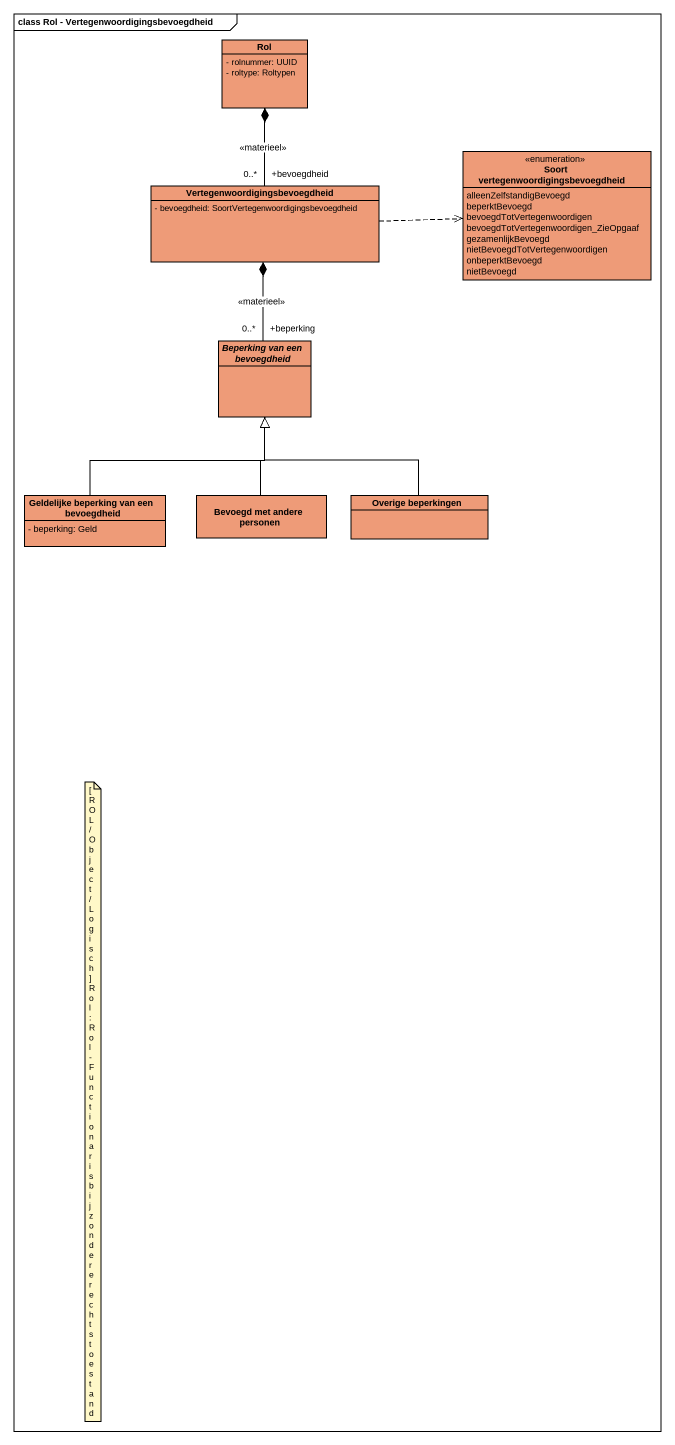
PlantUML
@startuml
mainframe class Rol - Vertegenwoordigingsbevoegdheid
hide circle
hide empty members
skinparam classAttributeIconSize 0
class Rol #EE9B78 {
  - rolnummer: UUID
  - roltype: Roltypen
}
enum "Soort vertegenwoordigingsbevoegdheid" as Soort_vertegenwoordigingsbev #EE9B78 {
  alleenZelfstandigBevoegd
  beperktBevoegd
  bevoegdTotVertegenwoordigen
  bevoegdTotVertegenwoordigen_ZieOpgaaf
  gezamenlijkBevoegd
  nietBevoegdTotVertegenwoordigen
  onbeperktBevoegd
  nietBevoegd
}
class "Vertegenwoordigingsbevoegdheid" as Vertegenwoordigingsbevoegdhe #EE9B78 {
  - bevoegdheid: SoortVertegenwoordigingsbevoegdheid
}
abstract class "Beperking van een bevoegdheid" as Beperking_van_een #EE9B78
class "Geldelijke beperking van een bevoegdheid" as Geldelijke_beperking_van #EE9B78 {
  - beperking: Geld
}
class "Bevoegd met andere personen" as Bevoegd_met_andere_personen #EE9B78
class "Overige beperkingen" as Overige_beperkingen #EE9B78
Vertegenwoordigingsbevoegdhe "+bevoegdheid\n0..*" -up-* Rol : <<materieel>>
Vertegenwoordigingsbevoegdhe .right.> Soort_vertegenwoordigingsbev
Beperking_van_een "+beperking\n0..*" -up-* Vertegenwoordigingsbevoegdhe : <<materieel>>
Geldelijke_beperking_van -up-|> Beperking_van_een
Bevoegd_met_andere_personen -up-|> Beperking_van_een
Overige_beperkingen -up-|> Beperking_van_een
note as N1
  [ROL/Object/Logisch] Rol :Rol - Functionaris bijzondere rechtstoestand
end note
@enduml
